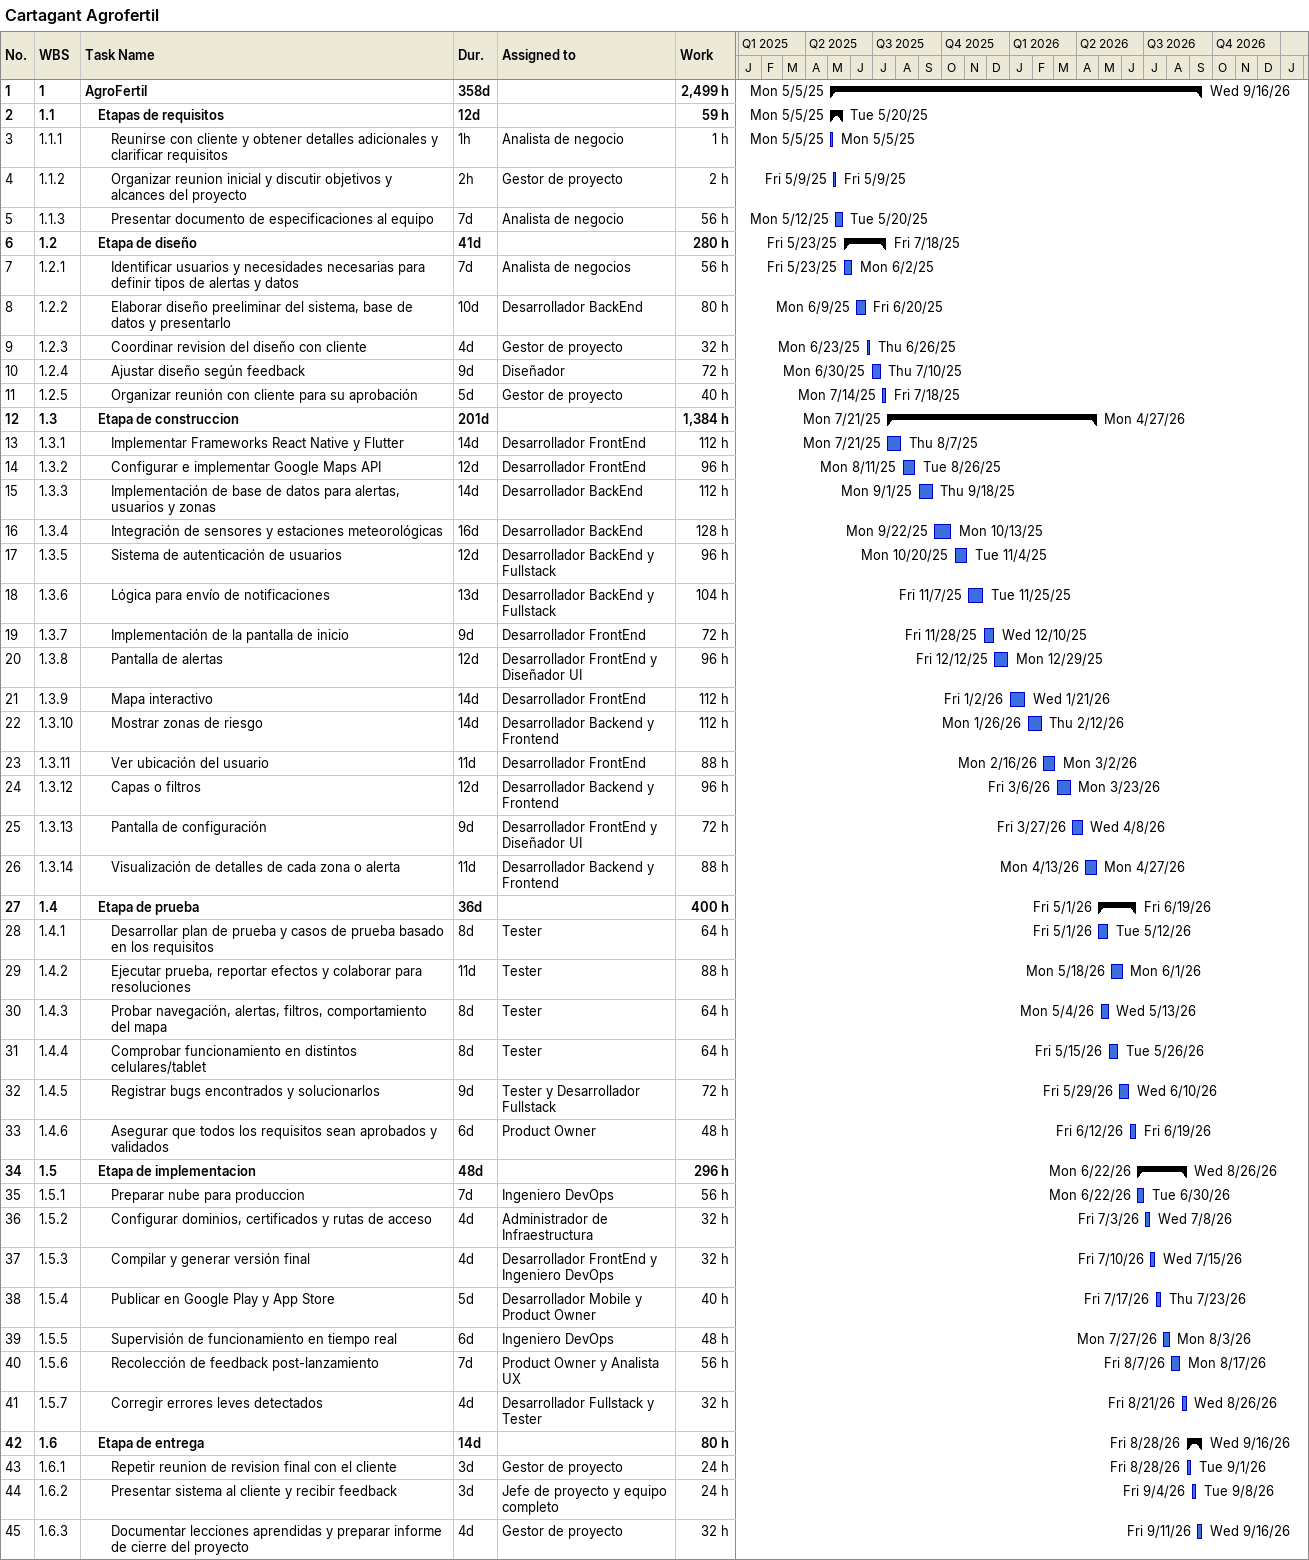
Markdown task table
Cartagant Agrofertil

| ID | WBS | Task | Duration | Start | Finish | Resources | Work (h) |
|---|---|---|---|---|---|---|---|
| 1 | 1 | **AgroFertil** | 358d | 2025-05-05 | 2026-09-16 |  | 2499 |
| 2 | 1.1 | **Etapas de requisitos** | 12d | 2025-05-05 | 2025-05-20 |  | 59 |
| 3 | 1.1.1 | Reunirse con cliente y obtener detalles adicionales y clarificar requisitos | 1h | 2025-05-05 | 2025-05-05 | Analista de negocio | 1 |
| 4 | 1.1.2 | Organizar reunion inicial y discutir objetivos y alcances del proyecto | 2h | 2025-05-09 | 2025-05-09 | Gestor de proyecto | 2 |
| 5 | 1.1.3 | Presentar documento de especificaciones al equipo | 7d | 2025-05-12 | 2025-05-20 | Analista de negocio | 56 |
| 6 | 1.2 | **Etapa de diseño** | 41d | 2025-05-23 | 2025-07-18 |  | 280 |
| 7 | 1.2.1 | Identificar usuarios y necesidades necesarias para definir tipos de alertas y datos | 7d | 2025-05-23 | 2025-06-02 | Analista de negocios | 56 |
| 8 | 1.2.2 | Elaborar diseño preeliminar del sistema, base de datos y presentarlo | 10d | 2025-06-09 | 2025-06-20 | Desarrollador BackEnd | 80 |
| 9 | 1.2.3 | Coordinar revision del diseño con cliente | 4d | 2025-06-23 | 2025-06-26 | Gestor de proyecto | 32 |
| 10 | 1.2.4 | Ajustar diseño según feedback | 9d | 2025-06-30 | 2025-07-10 | Diseñador | 72 |
| 11 | 1.2.5 | Organizar reunión con cliente para su aprobación | 5d | 2025-07-14 | 2025-07-18 | Gestor de proyecto | 40 |
| 12 | 1.3 | **Etapa de construccion** | 201d | 2025-07-21 | 2026-04-27 |  | 1384 |
| 13 | 1.3.1 | Implementar Frameworks React Native y Flutter | 14d | 2025-07-21 | 2025-08-07 | Desarrollador FrontEnd | 112 |
| 14 | 1.3.2 | Configurar e implementar Google Maps API | 12d | 2025-08-11 | 2025-08-26 | Desarrollador FrontEnd | 96 |
| 15 | 1.3.3 | Implementación de base de datos para alertas, usuarios y zonas | 14d | 2025-09-01 | 2025-09-18 | Desarrollador BackEnd | 112 |
| 16 | 1.3.4 | Integración de sensores y estaciones meteorológicas | 16d | 2025-09-22 | 2025-10-13 | Desarrollador BackEnd | 128 |
| 17 | 1.3.5 | Sistema de autenticación de usuarios | 12d | 2025-10-20 | 2025-11-04 | Desarrollador BackEnd y Fullstack | 96 |
| 18 | 1.3.6 | Lógica para envío de notificaciones | 13d | 2025-11-07 | 2025-11-25 | Desarrollador BackEnd y Fullstack | 104 |
| 19 | 1.3.7 | Implementación de la pantalla de inicio | 9d | 2025-11-28 | 2025-12-10 | Desarrollador FrontEnd | 72 |
| 20 | 1.3.8 | Pantalla de alertas | 12d | 2025-12-12 | 2025-12-29 | Desarrollador FrontEnd y Diseñador UI | 96 |
| 21 | 1.3.9 | Mapa interactivo | 14d | 2026-01-02 | 2026-01-21 | Desarrollador FrontEnd | 112 |
| 22 | 1.3.10 | Mostrar zonas de riesgo | 14d | 2026-01-26 | 2026-02-12 | Desarrollador Backend y Frontend | 112 |
| 23 | 1.3.11 | Ver ubicación del usuario | 11d | 2026-02-16 | 2026-03-02 | Desarrollador FrontEnd | 88 |
| 24 | 1.3.12 | Capas o filtros | 12d | 2026-03-06 | 2026-03-23 | Desarrollador Backend y Frontend | 96 |
| 25 | 1.3.13 | Pantalla de configuración | 9d | 2026-03-27 | 2026-04-08 | Desarrollador FrontEnd y Diseñador UI | 72 |
| 26 | 1.3.14 | Visualización de detalles de cada zona o alerta | 11d | 2026-04-13 | 2026-04-27 | Desarrollador Backend y Frontend | 88 |
| 27 | 1.4 | **Etapa de prueba** | 36d | 2026-05-01 | 2026-06-19 |  | 400 |
| 28 | 1.4.1 | Desarrollar plan de prueba y casos de prueba basado en los requisitos | 8d | 2026-05-01 | 2026-05-12 | Tester | 64 |
| 29 | 1.4.2 | Ejecutar prueba, reportar efectos y colaborar para resoluciones | 11d | 2026-05-18 | 2026-06-01 | Tester | 88 |
| 30 | 1.4.3 | Probar navegación, alertas, filtros, comportamiento del mapa | 8d | 2026-05-04 | 2026-05-13 | Tester | 64 |
| 31 | 1.4.4 | Comprobar funcionamiento en distintos celulares/tablet | 8d | 2026-05-15 | 2026-05-26 | Tester | 64 |
| 32 | 1.4.5 | Registrar bugs encontrados y solucionarlos | 9d | 2026-05-29 | 2026-06-10 | Tester y Desarrollador Fullstack | 72 |
| 33 | 1.4.6 | Asegurar que todos los requisitos sean aprobados y validados | 6d | 2026-06-12 | 2026-06-19 | Product Owner | 48 |
| 34 | 1.5 | **Etapa de implementacion** | 48d | 2026-06-22 | 2026-08-26 |  | 296 |
| 35 | 1.5.1 | Preparar nube para produccion | 7d | 2026-06-22 | 2026-06-30 | Ingeniero DevOps | 56 |
| 36 | 1.5.2 | Configurar dominios, certificados y rutas de acceso | 4d | 2026-07-03 | 2026-07-08 | Administrador de Infraestructura | 32 |
| 37 | 1.5.3 | Compilar y generar versión final | 4d | 2026-07-10 | 2026-07-15 | Desarrollador FrontEnd y Ingeniero DevOps | 32 |
| 38 | 1.5.4 | Publicar en Google Play y App Store | 5d | 2026-07-17 | 2026-07-23 | Desarrollador Mobile y Product Owner | 40 |
| 39 | 1.5.5 | Supervisión de funcionamiento en tiempo real | 6d | 2026-07-27 | 2026-08-03 | Ingeniero DevOps | 48 |
| 40 | 1.5.6 | Recolección de feedback post-lanzamiento | 7d | 2026-08-07 | 2026-08-17 | Product Owner y Analista UX | 56 |
| 41 | 1.5.7 | Corregir errores leves detectados | 4d | 2026-08-21 | 2026-08-26 | Desarrollador Fullstack y Tester | 32 |
| 42 | 1.6 | **Etapa de entrega** | 14d | 2026-08-28 | 2026-09-16 |  | 80 |
| 43 | 1.6.1 | Repetir reunion de revision final con el cliente | 3d | 2026-08-28 | 2026-09-01 | Gestor de proyecto | 24 |
| 44 | 1.6.2 | Presentar sistema al cliente y recibir feedback | 3d | 2026-09-04 | 2026-09-08 | Jefe de proyecto y equipo completo | 24 |
| 45 | 1.6.3 | Documentar lecciones aprendidas y preparar informe de cierre del proyecto | 4d | 2026-09-11 | 2026-09-16 | Gestor de proyecto | 32 |
